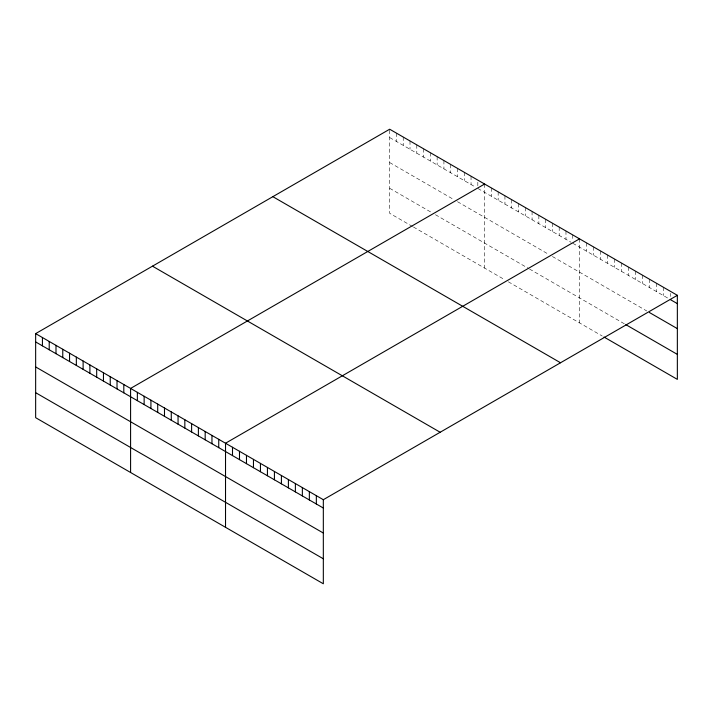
<?xml version="1.0" encoding="UTF-8"?>
<svg xmlns="http://www.w3.org/2000/svg" width="713" height="713" viewBox="0 0 713 713"><rect width="100%" height="100%" fill="white"/><g stroke="black" fill="none" stroke-linecap="round" stroke-linejoin="round"><path stroke-width="0.53" stroke-dasharray="3.56 2.67" d="M389.672 137.547L475.277 186.975M477.826 188.446L571.06 242.277M572.762 243.249L668.616 298.595M389.672 162.546L454.092 199.738M457.479 201.69L549.028 254.55M552.415 256.502L646.78 310.984M389.672 188.294L432.051 212.768M435.447 214.72L528.681 268.551M529.527 269.042L624.953 324.139M412.56 226.502L389.672 213.294L389.672 129.222M413.406 226.992L504.947 279.844M508.342 281.804L602.244 336.019M670.363 293.364L670.363 296.483M663.375 287.25L663.375 295.574M656.388 283.213L656.388 291.537M649.4 279.184L649.4 287.499M642.422 275.147L642.422 283.471M635.435 271.118L635.435 279.434M628.447 267.081L628.447 275.405M621.46 263.044L621.46 271.368M614.472 259.015L614.472 267.339M607.485 254.978L607.485 263.302M600.498 250.949L600.498 259.265M593.51 246.912L593.51 255.236M586.523 242.875L586.523 251.199M579.535 238.846L579.535 322.909M572.762 234.934L572.762 240.129M565.979 231.012L565.979 239.336M559.197 227.099L559.197 235.424M552.415 223.187L552.415 231.511M545.632 219.274L545.632 227.59M538.85 215.353L538.85 223.677M532.076 211.44L532.076 219.764M525.294 207.528L525.294 215.852M518.511 203.606L518.511 211.93M511.729 199.693L511.729 208.018M504.947 195.781L504.947 204.105M498.164 191.868L498.164 200.184M491.382 187.947L491.382 196.271M484.608 184.034L484.608 268.106M477.826 182.198L477.826 186.36M471.043 176.209L471.043 184.524M464.261 172.288L464.261 180.612M457.479 168.375L457.479 176.699M450.696 164.462L450.696 172.787M443.923 160.55L443.923 168.865M437.14 156.628L437.14 164.953M430.358 152.716L430.358 161.04M423.575 148.803L423.575 157.127M416.793 144.882L416.793 153.206M410.011 140.969L410.011 149.293M403.237 137.056L403.237 145.381M396.455 133.144L396.455 141.459"/><path stroke-width="1.07" d="M677.35 295.316L323.328 499.706L323.328 583.778L35.65 417.684L35.65 333.622L389.672 129.222L677.35 295.316L677.35 379.378L603.991 337.026M484.608 184.034L130.586 388.425L130.586 472.496M579.535 238.846L225.522 443.236L225.522 527.308M670.363 299.603L677.35 303.64M649.4 312.499L677.35 328.631M625.827 324.638L677.35 354.388M272.847 196.672L560.525 362.765M152.475 266.172L440.153 432.256M35.65 333.622L323.328 499.706M35.65 341.937L323.328 508.03M35.65 366.937L323.328 533.03M35.65 392.685L323.328 558.778M316.34 495.678L316.34 503.993M309.353 491.64L309.353 499.965M302.365 487.603L302.365 495.927M295.387 483.574L295.387 491.899M288.4 479.537L288.4 487.861M281.412 475.509L281.412 483.833M274.425 471.471L274.425 479.796M267.437 467.443L267.437 475.758M260.45 463.405L260.45 471.73M253.463 459.368L253.463 467.692M246.475 455.34L246.475 463.664M239.488 451.302L239.488 459.627M232.5 447.274L232.5 455.589M218.739 439.324L218.739 447.648M211.957 435.411L211.957 443.727M205.175 431.49L205.175 439.814M198.392 427.577L198.392 435.901M191.61 423.665L191.61 431.989M184.836 419.743L184.836 428.067M178.054 415.831L178.054 424.155M171.272 411.918L171.272 420.242M164.489 408.005L164.489 416.321M157.707 404.084L157.707 412.408M150.924 400.171L150.924 408.496M144.142 396.259L144.142 404.583M137.368 392.346L137.368 400.661M123.804 384.512L123.804 392.836M117.021 380.599L117.021 388.924M110.239 376.687L110.239 385.002M103.456 372.765L103.456 381.09M96.683 368.853L96.683 377.177M89.9 364.94L89.9 373.264M83.118 361.019L83.118 369.343M76.336 357.106L76.336 365.43M69.553 353.193L69.553 361.518M62.771 349.281L62.771 357.596M55.997 345.359L55.997 353.684M49.215 341.447L49.215 349.771M42.432 337.534L42.432 345.858"/></g></svg>
